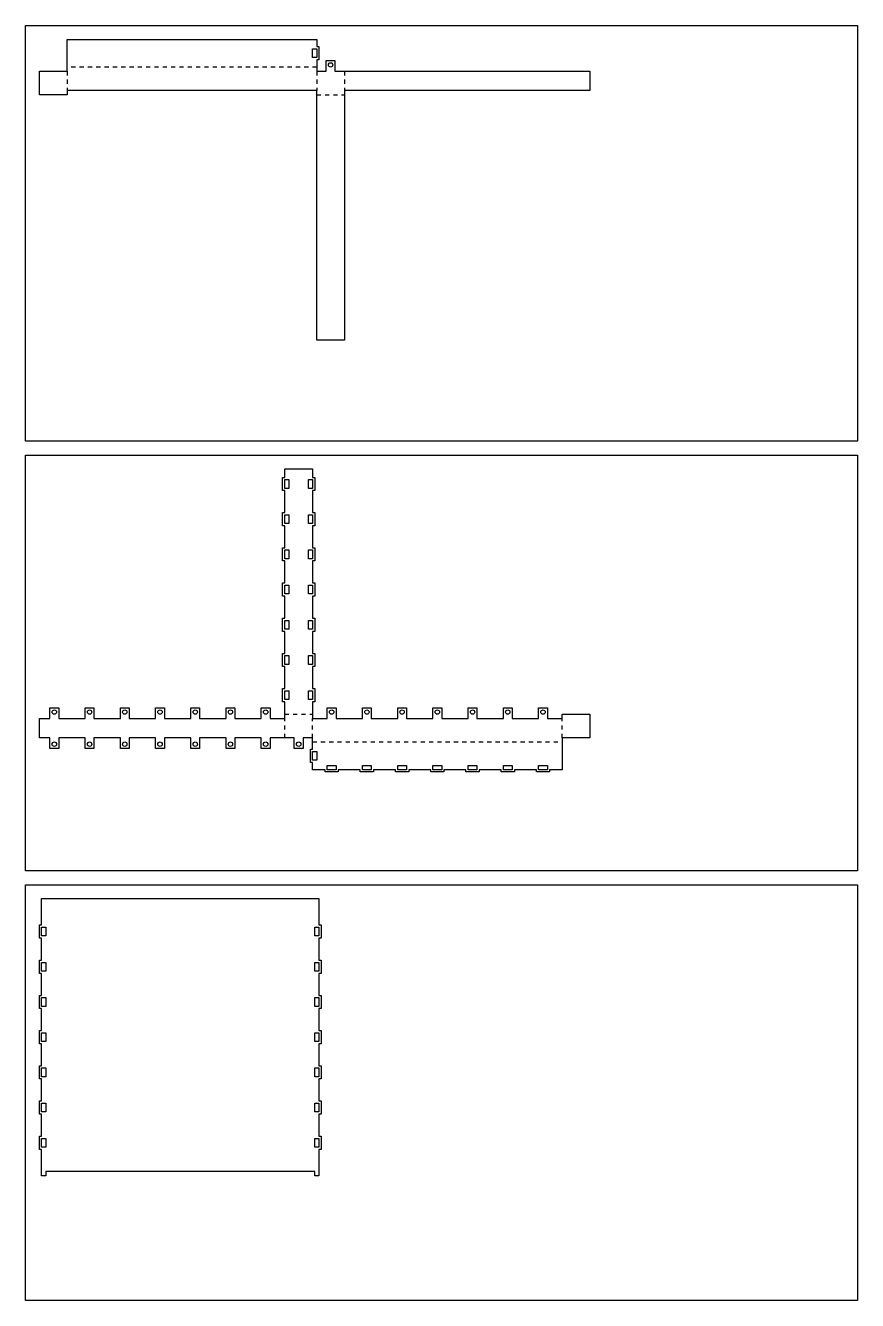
# Model space of a CAD drawing. Header units: metres. Extents: x 0 to 600, y -1550 to 300.
# Drawn here: x 0 to 600, y -1550 to -630 of the extents above; entities that cross this region are included whole.
import ezdxf

# ---------------------------------------------------------------- set-up
doc = ezdxf.new("R2010")
doc.units = ezdxf.units.M

msp = doc.modelspace()

# ---------------------------------------------------------------- linework, layer by layer
at = {"layer": '2'}
for p, q in [((11.5875, -1279.0375), (11.5875, -1260)), ((11.5875, -1260), (211.5875, -1260)), ((211.5875, -1260), (211.5875, -1279.0375)), ((10, -1288.5625), (10, -1279.0375)), ((10, -1279.0375), (11.5875, -1279.0375)), ((11.5875, -1286.975), (11.5875, -1280.625)), ((11.5875, -1280.625), (14.5875, -1280.625)), ((14.5875, -1286.975), (11.5875, -1286.975)), ((14.5875, -1280.625), (14.5875, -1286.975)), ((208.5875, -1286.975), (208.5875, -1280.625)), ((208.5875, -1280.625), (211.5875, -1280.625)), ((211.5875, -1286.975), (208.5875, -1286.975)), ((211.5875, -1279.0375), (213.175, -1279.0375)), ((211.5875, -1280.625), (211.5875, -1286.975)), ((213.175, -1279.0375), (213.175, -1288.5625)), ((11.5875, -1288.5625), (10, -1288.5625)), ((11.5875, -1304.4375), (11.5875, -1288.5625)), ((211.5875, -1288.5625), (211.5875, -1304.4375)), ((213.175, -1288.5625), (211.5875, -1288.5625)), ((10, -1313.9625), (10, -1304.4375)), ((10, -1304.4375), (11.5875, -1304.4375)), ((11.5875, -1312.375), (11.5875, -1306.025)), ((11.5875, -1306.025), (14.5875, -1306.025)), ((14.5875, -1306.025), (14.5875, -1312.375)), ((208.5875, -1312.375), (208.5875, -1306.025)), ((208.5875, -1306.025), (211.5875, -1306.025)), ((211.5875, -1304.4375), (213.175, -1304.4375)), ((211.5875, -1306.025), (211.5875, -1312.375)), ((213.175, -1304.4375), (213.175, -1313.9625)), ((11.5875, -1313.9625), (10, -1313.9625)), ((14.5875, -1312.375), (11.5875, -1312.375)), ((11.5875, -1329.8375), (11.5875, -1313.9625)), ((211.5875, -1312.375), (208.5875, -1312.375)), ((213.175, -1313.9625), (211.5875, -1313.9625)), ((211.5875, -1313.9625), (211.5875, -1329.8375)), ((10, -1339.3625), (10, -1329.8375)), ((10, -1329.8375), (11.5875, -1329.8375)), ((11.5875, -1337.775), (11.5875, -1331.425)), ((11.5875, -1331.425), (14.5875, -1331.425)), ((14.5875, -1331.425), (14.5875, -1337.775)), ((208.5875, -1337.775), (208.5875, -1331.425)), ((208.5875, -1331.425), (211.5875, -1331.425)), ((211.5875, -1329.8375), (213.175, -1329.8375)), ((211.5875, -1331.425), (211.5875, -1337.775)), ((213.175, -1329.8375), (213.175, -1339.3625)), ((11.5875, -1339.3625), (10, -1339.3625)), ((14.5875, -1337.775), (11.5875, -1337.775)), ((11.5875, -1355.2375), (11.5875, -1339.3625)), ((211.5875, -1337.775), (208.5875, -1337.775)), ((213.175, -1339.3625), (211.5875, -1339.3625)), ((211.5875, -1339.3625), (211.5875, -1355.2375)), ((10, -1364.7625), (10, -1355.2375)), ((10, -1355.2375), (11.5875, -1355.2375)), ((11.5875, -1363.175), (11.5875, -1356.825)), ((11.5875, -1356.825), (14.5875, -1356.825)), ((14.5875, -1356.825), (14.5875, -1363.175)), ((208.5875, -1363.175), (208.5875, -1356.825)), ((208.5875, -1356.825), (211.5875, -1356.825)), ((211.5875, -1355.2375), (213.175, -1355.2375)), ((211.5875, -1356.825), (211.5875, -1363.175)), ((213.175, -1355.2375), (213.175, -1364.7625)), ((11.5875, -1364.7625), (10, -1364.7625)), ((14.5875, -1363.175), (11.5875, -1363.175)), ((11.5875, -1380.6375), (11.5875, -1364.7625)), ((211.5875, -1363.175), (208.5875, -1363.175)), ((213.175, -1364.7625), (211.5875, -1364.7625)), ((211.5875, -1364.7625), (211.5875, -1380.6375)), ((10, -1390.1625), (10, -1380.6375)), ((10, -1380.6375), (11.5875, -1380.6375)), ((11.5875, -1388.575), (11.5875, -1382.225)), ((11.5875, -1382.225), (14.5875, -1382.225)), ((14.5875, -1388.575), (11.5875, -1388.575)), ((14.5875, -1382.225), (14.5875, -1388.575)), ((208.5875, -1388.575), (208.5875, -1382.225)), ((208.5875, -1382.225), (211.5875, -1382.225)), ((211.5875, -1388.575), (208.5875, -1388.575)), ((211.5875, -1380.6375), (213.175, -1380.6375)), ((211.5875, -1382.225), (211.5875, -1388.575)), ((213.175, -1380.6375), (213.175, -1390.1625)), ((11.5875, -1390.1625), (10, -1390.1625)), ((11.5875, -1406.0375), (11.5875, -1390.1625)), ((213.175, -1390.1625), (211.5875, -1390.1625)), ((211.5875, -1390.1625), (211.5875, -1406.0375)), ((10, -1415.5625), (10, -1406.0375)), ((10, -1406.0375), (11.5875, -1406.0375)), ((211.5875, -1406.0375), (213.175, -1406.0375)), ((213.175, -1406.0375), (213.175, -1415.5625)), ((11.5875, -1415.5625), (10, -1415.5625)), ((11.5875, -1413.975), (11.5875, -1407.625)), ((11.5875, -1407.625), (14.5875, -1407.625)), ((14.5875, -1413.975), (11.5875, -1413.975)), ((11.5875, -1431.4375), (11.5875, -1415.5625)), ((14.5875, -1407.625), (14.5875, -1413.975)), ((208.5875, -1413.975), (208.5875, -1407.625)), ((208.5875, -1407.625), (211.5875, -1407.625)), ((211.5875, -1413.975), (208.5875, -1413.975)), ((211.5875, -1407.625), (211.5875, -1413.975)), ((213.175, -1415.5625), (211.5875, -1415.5625)), ((211.5875, -1415.5625), (211.5875, -1431.4375)), ((10, -1440.9625), (10, -1431.4375)), ((10, -1431.4375), (11.5875, -1431.4375)), ((11.5875, -1439.375), (11.5875, -1433.025)), ((11.5875, -1433.025), (14.5875, -1433.025)), ((14.5875, -1433.025), (14.5875, -1439.375)), ((208.5875, -1439.375), (208.5875, -1433.025)), ((208.5875, -1433.025), (211.5875, -1433.025)), ((211.5875, -1431.4375), (213.175, -1431.4375)), ((211.5875, -1433.025), (211.5875, -1439.375)), ((213.175, -1431.4375), (213.175, -1440.9625)), ((11.5875, -1440.9625), (10, -1440.9625)), ((14.5875, -1439.375), (11.5875, -1439.375)), ((11.5875, -1460), (11.5875, -1440.9625)), ((211.5875, -1439.375), (208.5875, -1439.375)), ((213.175, -1440.9625), (211.5875, -1440.9625)), ((211.5875, -1440.9625), (211.5875, -1460)), ((14.5875, -1460), (11.5875, -1460)), ((208.5875, -1457), (14.5875, -1457)), ((14.5875, -1457), (14.5875, -1460)), ((208.5875, -1460), (208.5875, -1457)), ((211.5875, -1460), (208.5875, -1460))]:
    msp.add_line(p, q, dxfattribs=at)
at = {"layer": '5'}
for p, q in [((30, -663), (30, -640)), ((30, -640), (210, -640)), ((210, -640), (210, -645.2375)), ((207, -653.175), (207, -646.825)), ((207, -646.825), (210, -646.825)), ((210, -653.175), (207, -653.175)), ((210, -645.2375), (211.5875, -645.2375)), ((210, -646.825), (210, -653.175)), ((211.5875, -645.2375), (211.5875, -654.7625)), ((211.5875, -654.7625), (210, -654.7625)), ((210, -654.7625), (210, -663)), ((216.825, -663), (216.825, -655.2375)), ((216.825, -655.2375), (223.175, -655.2375)), ((218.4125, -658.4125), (218.533341, -657.80499)), ((218.533341, -659.02001), (218.4125, -658.4125)), ((218.533341, -657.80499), (218.877468, -657.289968)), ((218.877468, -659.535032), (218.533341, -659.02001)), ((218.877468, -657.289968), (219.39249, -656.945841)), ((219.39249, -659.879159), (218.877468, -659.535032)), ((219.39249, -656.945841), (220, -656.825)), ((220, -660), (219.39249, -659.879159)), ((220, -656.825), (220.60751, -656.945841)), ((220.60751, -659.879159), (220, -660)), ((220.60751, -656.945841), (221.122532, -657.289968)), ((221.122532, -659.535032), (220.60751, -659.879159)), ((221.122532, -657.289968), (221.466659, -657.80499)), ((221.466659, -659.02001), (221.122532, -659.535032)), ((221.466659, -657.80499), (221.5875, -658.4125)), ((221.5875, -658.4125), (221.466659, -659.02001)), ((223.175, -655.2375), (223.175, -663)), ((10, -680), (10, -663)), ((10, -663), (30, -663)), ((210, -663), (216.825, -663)), ((223.175, -663), (407, -663)), ((407, -663), (407, -677)), ((30, -680), (10, -680)), ((210, -677), (30, -677)), ((30, -677), (30, -680)), ((210, -857), (210, -677)), ((407, -677), (230, -677)), ((230, -677), (230, -857)), ((230, -857), (210, -857))]:
    msp.add_line(p, q, dxfattribs=at)
at = {"layer": '6'}
for p, q in [((185.4125, -965.5625), (185.4125, -956.0375)), ((185.4125, -956.0375), (187, -956.0375)), ((187, -956.0375), (187, -950)), ((187, -950), (207, -950)), ((207, -950), (207, -956.0375)), ((207, -956.0375), (208.5875, -956.0375)), ((208.5875, -956.0375), (208.5875, -965.5625)), ((187, -965.5625), (185.4125, -965.5625)), ((187, -963.975), (187, -957.625)), ((187, -957.625), (190, -957.625)), ((190, -963.975), (187, -963.975)), ((187, -981.4375), (187, -965.5625)), ((190, -957.625), (190, -963.975)), ((204, -963.975), (204, -957.625)), ((204, -957.625), (207, -957.625)), ((207, -963.975), (204, -963.975)), ((207, -957.625), (207, -963.975)), ((208.5875, -965.5625), (207, -965.5625)), ((207, -965.5625), (207, -981.4375)), ((185.4125, -990.9625), (185.4125, -981.4375)), ((185.4125, -981.4375), (187, -981.4375)), ((187, -989.375), (187, -983.025)), ((187, -983.025), (190, -983.025)), ((190, -983.025), (190, -989.375)), ((204, -989.375), (204, -983.025)), ((204, -983.025), (207, -983.025)), ((207, -981.4375), (208.5875, -981.4375)), ((207, -983.025), (207, -989.375)), ((208.5875, -981.4375), (208.5875, -990.9625)), ((187, -990.9625), (185.4125, -990.9625)), ((190, -989.375), (187, -989.375)), ((187, -1006.8375), (187, -990.9625)), ((207, -989.375), (204, -989.375)), ((208.5875, -990.9625), (207, -990.9625)), ((207, -990.9625), (207, -1006.8375)), ((185.4125, -1016.3625), (185.4125, -1006.8375)), ((185.4125, -1006.8375), (187, -1006.8375)), ((187, -1014.775), (187, -1008.425)), ((187, -1008.425), (190, -1008.425)), ((190, -1008.425), (190, -1014.775)), ((204, -1014.775), (204, -1008.425)), ((204, -1008.425), (207, -1008.425)), ((207, -1006.8375), (208.5875, -1006.8375)), ((207, -1008.425), (207, -1014.775)), ((208.5875, -1006.8375), (208.5875, -1016.3625)), ((187, -1016.3625), (185.4125, -1016.3625)), ((190, -1014.775), (187, -1014.775)), ((187, -1032.2375), (187, -1016.3625)), ((207, -1014.775), (204, -1014.775)), ((208.5875, -1016.3625), (207, -1016.3625)), ((207, -1016.3625), (207, -1032.2375)), ((185.4125, -1041.7625), (185.4125, -1032.2375)), ((185.4125, -1032.2375), (187, -1032.2375)), ((187, -1040.175), (187, -1033.825)), ((187, -1033.825), (190, -1033.825)), ((190, -1033.825), (190, -1040.175)), ((204, -1040.175), (204, -1033.825)), ((204, -1033.825), (207, -1033.825)), ((207, -1032.2375), (208.5875, -1032.2375)), ((207, -1033.825), (207, -1040.175)), ((208.5875, -1032.2375), (208.5875, -1041.7625)), ((187, -1041.7625), (185.4125, -1041.7625)), ((190, -1040.175), (187, -1040.175)), ((187, -1057.6375), (187, -1041.7625)), ((207, -1040.175), (204, -1040.175)), ((208.5875, -1041.7625), (207, -1041.7625)), ((207, -1041.7625), (207, -1057.6375)), ((185.4125, -1067.1625), (185.4125, -1057.6375)), ((185.4125, -1057.6375), (187, -1057.6375)), ((207, -1057.6375), (208.5875, -1057.6375)), ((208.5875, -1057.6375), (208.5875, -1067.1625)), ((187, -1067.1625), (185.4125, -1067.1625)), ((187, -1065.575), (187, -1059.225)), ((187, -1059.225), (190, -1059.225)), ((190, -1065.575), (187, -1065.575)), ((187, -1083.0375), (187, -1067.1625)), ((190, -1059.225), (190, -1065.575)), ((204, -1065.575), (204, -1059.225)), ((204, -1059.225), (207, -1059.225)), ((207, -1065.575), (204, -1065.575)), ((207, -1059.225), (207, -1065.575)), ((208.5875, -1067.1625), (207, -1067.1625)), ((207, -1067.1625), (207, -1083.0375)), ((185.4125, -1092.5625), (185.4125, -1083.0375)), ((185.4125, -1083.0375), (187, -1083.0375)), ((187, -1090.975), (187, -1084.625)), ((187, -1084.625), (190, -1084.625)), ((190, -1084.625), (190, -1090.975)), ((204, -1090.975), (204, -1084.625)), ((204, -1084.625), (207, -1084.625)), ((207, -1083.0375), (208.5875, -1083.0375)), ((207, -1084.625), (207, -1090.975)), ((208.5875, -1083.0375), (208.5875, -1092.5625)), ((187, -1092.5625), (185.4125, -1092.5625)), ((190, -1090.975), (187, -1090.975)), ((187, -1108.4375), (187, -1092.5625)), ((207, -1090.975), (204, -1090.975)), ((208.5875, -1092.5625), (207, -1092.5625)), ((207, -1092.5625), (207, -1108.4375)), ((185.4125, -1117.9625), (185.4125, -1108.4375)), ((185.4125, -1108.4375), (187, -1108.4375)), ((187, -1116.375), (187, -1110.025)), ((187, -1110.025), (190, -1110.025)), ((190, -1110.025), (190, -1116.375)), ((204, -1116.375), (204, -1110.025)), ((204, -1110.025), (207, -1110.025)), ((207, -1108.4375), (208.5875, -1108.4375)), ((207, -1110.025), (207, -1116.375)), ((208.5875, -1108.4375), (208.5875, -1117.9625)), ((17.625, -1130), (17.625, -1122.2375)), ((17.625, -1122.2375), (23.975, -1122.2375)), ((23.975, -1122.2375), (23.975, -1130)), ((43.025, -1130), (43.025, -1122.2375)), ((43.025, -1122.2375), (49.375, -1122.2375)), ((49.375, -1122.2375), (49.375, -1130)), ((68.425, -1130), (68.425, -1122.2375)), ((68.425, -1122.2375), (74.775, -1122.2375)), ((74.775, -1122.2375), (74.775, -1130)), ((93.825, -1130), (93.825, -1122.2375)), ((93.825, -1122.2375), (100.175, -1122.2375)), ((100.175, -1122.2375), (100.175, -1130)), ((119.225, -1130), (119.225, -1122.2375)), ((119.225, -1122.2375), (125.575, -1122.2375)), ((125.575, -1122.2375), (125.575, -1130)), ((144.625, -1130), (144.625, -1122.2375)), ((144.625, -1122.2375), (150.975, -1122.2375)), ((150.975, -1122.2375), (150.975, -1130)), ((170.025, -1130), (170.025, -1122.2375)), ((170.025, -1122.2375), (176.375, -1122.2375)), ((176.375, -1122.2375), (176.375, -1130)), ((187, -1117.9625), (185.4125, -1117.9625)), ((190, -1116.375), (187, -1116.375)), ((187, -1130), (187, -1117.9625)), ((207, -1116.375), (204, -1116.375)), ((208.5875, -1117.9625), (207, -1117.9625)), ((207, -1117.9625), (207, -1130)), ((217.625, -1130), (217.625, -1122.2375)), ((217.625, -1122.2375), (223.975, -1122.2375)), ((223.975, -1122.2375), (223.975, -1130)), ((243.025, -1130), (243.025, -1122.2375)), ((243.025, -1122.2375), (249.375, -1122.2375)), ((249.375, -1122.2375), (249.375, -1130)), ((268.425, -1130), (268.425, -1122.2375)), ((268.425, -1122.2375), (274.775, -1122.2375)), ((274.775, -1122.2375), (274.775, -1130)), ((293.825, -1130), (293.825, -1122.2375)), ((293.825, -1122.2375), (300.175, -1122.2375)), ((300.175, -1122.2375), (300.175, -1130)), ((319.225, -1130), (319.225, -1122.2375)), ((319.225, -1122.2375), (325.575, -1122.2375)), ((325.575, -1122.2375), (325.575, -1130)), ((344.625, -1130), (344.625, -1122.2375)), ((344.625, -1122.2375), (350.975, -1122.2375)), ((350.975, -1122.2375), (350.975, -1130)), ((370.025, -1130), (370.025, -1122.2375)), ((370.025, -1122.2375), (376.375, -1122.2375)), ((376.375, -1122.2375), (376.375, -1130)), ((10, -1144), (10, -1130)), ((10, -1130), (17.625, -1130)), ((19.2125, -1125.4125), (19.333341, -1124.80499)), ((19.333341, -1126.02001), (19.2125, -1125.4125)), ((19.333341, -1124.80499), (19.677468, -1124.289968)), ((19.677468, -1126.535032), (19.333341, -1126.02001)), ((19.677468, -1124.289968), (20.19249, -1123.945841)), ((20.19249, -1126.879159), (19.677468, -1126.535032)), ((20.19249, -1123.945841), (20.8, -1123.825)), ((20.8, -1127), (20.19249, -1126.879159)), ((20.8, -1123.825), (21.40751, -1123.945841)), ((21.40751, -1126.879159), (20.8, -1127)), ((21.40751, -1123.945841), (21.922532, -1124.289968)), ((21.922532, -1126.535032), (21.40751, -1126.879159)), ((21.922532, -1124.289968), (22.266659, -1124.80499)), ((22.266659, -1126.02001), (21.922532, -1126.535032)), ((22.266659, -1124.80499), (22.3875, -1125.4125)), ((22.3875, -1125.4125), (22.266659, -1126.02001)), ((23.975, -1130), (43.025, -1130)), ((44.6125, -1125.4125), (44.733341, -1124.80499)), ((44.733341, -1126.02001), (44.6125, -1125.4125)), ((44.733341, -1124.80499), (45.077468, -1124.289968)), ((45.077468, -1126.535032), (44.733341, -1126.02001)), ((45.077468, -1124.289968), (45.59249, -1123.945841)), ((45.59249, -1126.879159), (45.077468, -1126.535032)), ((45.59249, -1123.945841), (46.2, -1123.825)), ((46.2, -1127), (45.59249, -1126.879159)), ((46.2, -1123.825), (46.80751, -1123.945841)), ((46.80751, -1126.879159), (46.2, -1127)), ((46.80751, -1123.945841), (47.322532, -1124.289968)), ((47.322532, -1126.535032), (46.80751, -1126.879159)), ((47.322532, -1124.289968), (47.666659, -1124.80499)), ((47.666659, -1126.02001), (47.322532, -1126.535032)), ((47.666659, -1124.80499), (47.7875, -1125.4125)), ((47.7875, -1125.4125), (47.666659, -1126.02001)), ((49.375, -1130), (68.425, -1130)), ((70.0125, -1125.4125), (70.133341, -1124.80499)), ((70.133341, -1126.02001), (70.0125, -1125.4125)), ((70.133341, -1124.80499), (70.477468, -1124.289968)), ((70.477468, -1126.535032), (70.133341, -1126.02001)), ((70.477468, -1124.289968), (70.99249, -1123.945841)), ((70.99249, -1126.879159), (70.477468, -1126.535032)), ((70.99249, -1123.945841), (71.6, -1123.825)), ((71.6, -1127), (70.99249, -1126.879159)), ((71.6, -1123.825), (72.20751, -1123.945841)), ((72.20751, -1126.879159), (71.6, -1127)), ((72.20751, -1123.945841), (72.722532, -1124.289968)), ((72.722532, -1126.535032), (72.20751, -1126.879159)), ((72.722532, -1124.289968), (73.066659, -1124.80499)), ((73.066659, -1126.02001), (72.722532, -1126.535032)), ((73.066659, -1124.80499), (73.1875, -1125.4125)), ((73.1875, -1125.4125), (73.066659, -1126.02001)), ((74.775, -1130), (93.825, -1130)), ((95.4125, -1125.4125), (95.533341, -1124.80499)), ((95.533341, -1126.02001), (95.4125, -1125.4125)), ((95.533341, -1124.80499), (95.877468, -1124.289968)), ((95.877468, -1126.535032), (95.533341, -1126.02001)), ((95.877468, -1124.289968), (96.39249, -1123.945841)), ((96.39249, -1126.879159), (95.877468, -1126.535032)), ((96.39249, -1123.945841), (97, -1123.825)), ((97, -1127), (96.39249, -1126.879159)), ((97, -1123.825), (97.60751, -1123.945841)), ((97.60751, -1126.879159), (97, -1127)), ((97.60751, -1123.945841), (98.122532, -1124.289968)), ((98.122532, -1126.535032), (97.60751, -1126.879159)), ((98.122532, -1124.289968), (98.466659, -1124.80499)), ((98.466659, -1126.02001), (98.122532, -1126.535032)), ((98.466659, -1124.80499), (98.5875, -1125.4125)), ((98.5875, -1125.4125), (98.466659, -1126.02001)), ((100.175, -1130), (119.225, -1130)), ((120.8125, -1125.4125), (120.933341, -1124.80499)), ((120.933341, -1126.02001), (120.8125, -1125.4125)), ((120.933341, -1124.80499), (121.277468, -1124.289968)), ((121.277468, -1126.535032), (120.933341, -1126.02001)), ((121.277468, -1124.289968), (121.79249, -1123.945841)), ((121.79249, -1126.879159), (121.277468, -1126.535032)), ((121.79249, -1123.945841), (122.4, -1123.825)), ((122.4, -1127), (121.79249, -1126.879159)), ((122.4, -1123.825), (123.00751, -1123.945841)), ((123.00751, -1126.879159), (122.4, -1127)), ((123.00751, -1123.945841), (123.522532, -1124.289968)), ((123.522532, -1126.535032), (123.00751, -1126.879159)), ((123.522532, -1124.289968), (123.866659, -1124.80499)), ((123.866659, -1126.02001), (123.522532, -1126.535032)), ((123.866659, -1124.80499), (123.9875, -1125.4125)), ((123.9875, -1125.4125), (123.866659, -1126.02001)), ((125.575, -1130), (144.625, -1130)), ((146.2125, -1125.4125), (146.333341, -1124.80499)), ((146.333341, -1126.02001), (146.2125, -1125.4125)), ((146.333341, -1124.80499), (146.677468, -1124.289968)), ((146.677468, -1126.535032), (146.333341, -1126.02001)), ((146.677468, -1124.289968), (147.19249, -1123.945841)), ((147.19249, -1126.879159), (146.677468, -1126.535032)), ((147.19249, -1123.945841), (147.8, -1123.825)), ((147.8, -1127), (147.19249, -1126.879159)), ((147.8, -1123.825), (148.40751, -1123.945841)), ((148.40751, -1126.879159), (147.8, -1127)), ((148.40751, -1123.945841), (148.922532, -1124.289968)), ((148.922532, -1126.535032), (148.40751, -1126.879159)), ((148.922532, -1124.289968), (149.266659, -1124.80499)), ((149.266659, -1126.02001), (148.922532, -1126.535032)), ((149.266659, -1124.80499), (149.3875, -1125.4125)), ((149.3875, -1125.4125), (149.266659, -1126.02001)), ((150.975, -1130), (170.025, -1130)), ((171.6125, -1125.4125), (171.733341, -1124.80499)), ((171.733341, -1126.02001), (171.6125, -1125.4125)), ((171.733341, -1124.80499), (172.077468, -1124.289968)), ((172.077468, -1126.535032), (171.733341, -1126.02001)), ((172.077468, -1124.289968), (172.59249, -1123.945841)), ((172.59249, -1126.879159), (172.077468, -1126.535032)), ((172.59249, -1123.945841), (173.2, -1123.825)), ((173.2, -1127), (172.59249, -1126.879159)), ((173.2, -1123.825), (173.80751, -1123.945841)), ((173.80751, -1126.879159), (173.2, -1127)), ((173.80751, -1123.945841), (174.322532, -1124.289968)), ((174.322532, -1126.535032), (173.80751, -1126.879159)), ((174.322532, -1124.289968), (174.666659, -1124.80499)), ((174.666659, -1126.02001), (174.322532, -1126.535032)), ((174.666659, -1124.80499), (174.7875, -1125.4125)), ((174.7875, -1125.4125), (174.666659, -1126.02001)), ((176.375, -1130), (187, -1130)), ((207, -1130), (217.625, -1130)), ((219.2125, -1125.4125), (219.333341, -1124.80499)), ((219.333341, -1126.02001), (219.2125, -1125.4125)), ((219.333341, -1124.80499), (219.677468, -1124.289968)), ((219.677468, -1126.535032), (219.333341, -1126.02001)), ((219.677468, -1124.289968), (220.19249, -1123.945841)), ((220.19249, -1126.879159), (219.677468, -1126.535032)), ((220.19249, -1123.945841), (220.8, -1123.825)), ((220.8, -1127), (220.19249, -1126.879159)), ((220.8, -1123.825), (221.40751, -1123.945841)), ((221.40751, -1126.879159), (220.8, -1127)), ((221.40751, -1123.945841), (221.922532, -1124.289968)), ((221.922532, -1126.535032), (221.40751, -1126.879159)), ((221.922532, -1124.289968), (222.266659, -1124.80499)), ((222.266659, -1126.02001), (221.922532, -1126.535032)), ((222.266659, -1124.80499), (222.3875, -1125.4125)), ((222.3875, -1125.4125), (222.266659, -1126.02001)), ((223.975, -1130), (243.025, -1130)), ((244.6125, -1125.4125), (244.733341, -1124.80499)), ((244.733341, -1126.02001), (244.6125, -1125.4125)), ((244.733341, -1124.80499), (245.077468, -1124.289968)), ((245.077468, -1126.535032), (244.733341, -1126.02001)), ((245.077468, -1124.289968), (245.59249, -1123.945841)), ((245.59249, -1126.879159), (245.077468, -1126.535032)), ((245.59249, -1123.945841), (246.2, -1123.825)), ((246.2, -1127), (245.59249, -1126.879159)), ((246.2, -1123.825), (246.80751, -1123.945841)), ((246.80751, -1126.879159), (246.2, -1127)), ((246.80751, -1123.945841), (247.322532, -1124.289968)), ((247.322532, -1126.535032), (246.80751, -1126.879159)), ((247.322532, -1124.289968), (247.666659, -1124.80499)), ((247.666659, -1126.02001), (247.322532, -1126.535032)), ((247.666659, -1124.80499), (247.7875, -1125.4125)), ((247.7875, -1125.4125), (247.666659, -1126.02001)), ((249.375, -1130), (268.425, -1130)), ((270.0125, -1125.4125), (270.133341, -1124.80499)), ((270.133341, -1126.02001), (270.0125, -1125.4125)), ((270.133341, -1124.80499), (270.477468, -1124.289968)), ((270.477468, -1126.535032), (270.133341, -1126.02001)), ((270.477468, -1124.289968), (270.99249, -1123.945841)), ((270.99249, -1126.879159), (270.477468, -1126.535032)), ((270.99249, -1123.945841), (271.6, -1123.825)), ((271.6, -1127), (270.99249, -1126.879159)), ((271.6, -1123.825), (272.20751, -1123.945841)), ((272.20751, -1126.879159), (271.6, -1127)), ((272.20751, -1123.945841), (272.722532, -1124.289968)), ((272.722532, -1126.535032), (272.20751, -1126.879159)), ((272.722532, -1124.289968), (273.066659, -1124.80499)), ((273.066659, -1126.02001), (272.722532, -1126.535032)), ((273.066659, -1124.80499), (273.1875, -1125.4125)), ((273.1875, -1125.4125), (273.066659, -1126.02001)), ((274.775, -1130), (293.825, -1130)), ((295.4125, -1125.4125), (295.533341, -1124.80499)), ((295.533341, -1126.02001), (295.4125, -1125.4125)), ((295.533341, -1124.80499), (295.877468, -1124.289968)), ((295.877468, -1126.535032), (295.533341, -1126.02001)), ((295.877468, -1124.289968), (296.39249, -1123.945841)), ((296.39249, -1126.879159), (295.877468, -1126.535032)), ((296.39249, -1123.945841), (297, -1123.825)), ((297, -1127), (296.39249, -1126.879159)), ((297, -1123.825), (297.60751, -1123.945841)), ((297.60751, -1126.879159), (297, -1127)), ((297.60751, -1123.945841), (298.122532, -1124.289968)), ((298.122532, -1126.535032), (297.60751, -1126.879159)), ((298.122532, -1124.289968), (298.466659, -1124.80499)), ((298.466659, -1126.02001), (298.122532, -1126.535032)), ((298.466659, -1124.80499), (298.5875, -1125.4125)), ((298.5875, -1125.4125), (298.466659, -1126.02001)), ((300.175, -1130), (319.225, -1130)), ((320.8125, -1125.4125), (320.933341, -1124.80499)), ((320.933341, -1126.02001), (320.8125, -1125.4125)), ((320.933341, -1124.80499), (321.277468, -1124.289968)), ((321.277468, -1126.535032), (320.933341, -1126.02001)), ((321.277468, -1124.289968), (321.79249, -1123.945841)), ((321.79249, -1126.879159), (321.277468, -1126.535032)), ((321.79249, -1123.945841), (322.4, -1123.825)), ((322.4, -1127), (321.79249, -1126.879159)), ((322.4, -1123.825), (323.00751, -1123.945841)), ((323.00751, -1126.879159), (322.4, -1127)), ((323.00751, -1123.945841), (323.522532, -1124.289968)), ((323.522532, -1126.535032), (323.00751, -1126.879159)), ((323.522532, -1124.289968), (323.866659, -1124.80499)), ((323.866659, -1126.02001), (323.522532, -1126.535032)), ((323.866659, -1124.80499), (323.9875, -1125.4125)), ((323.9875, -1125.4125), (323.866659, -1126.02001)), ((325.575, -1130), (344.625, -1130)), ((346.2125, -1125.4125), (346.333341, -1124.80499)), ((346.333341, -1126.02001), (346.2125, -1125.4125)), ((346.333341, -1124.80499), (346.677468, -1124.289968)), ((346.677468, -1126.535032), (346.333341, -1126.02001)), ((346.677468, -1124.289968), (347.19249, -1123.945841)), ((347.19249, -1126.879159), (346.677468, -1126.535032)), ((347.19249, -1123.945841), (347.8, -1123.825)), ((347.8, -1127), (347.19249, -1126.879159)), ((347.8, -1123.825), (348.40751, -1123.945841)), ((348.40751, -1126.879159), (347.8, -1127)), ((348.40751, -1123.945841), (348.922532, -1124.289968)), ((348.922532, -1126.535032), (348.40751, -1126.879159)), ((348.922532, -1124.289968), (349.266659, -1124.80499)), ((349.266659, -1126.02001), (348.922532, -1126.535032)), ((349.266659, -1124.80499), (349.3875, -1125.4125)), ((349.3875, -1125.4125), (349.266659, -1126.02001)), ((350.975, -1130), (370.025, -1130)), ((371.6125, -1125.4125), (371.733341, -1124.80499)), ((371.733341, -1126.02001), (371.6125, -1125.4125)), ((371.733341, -1124.80499), (372.077468, -1124.289968)), ((372.077468, -1126.535032), (371.733341, -1126.02001)), ((372.077468, -1124.289968), (372.59249, -1123.945841)), ((372.59249, -1126.879159), (372.077468, -1126.535032)), ((372.59249, -1123.945841), (373.2, -1123.825)), ((373.2, -1127), (372.59249, -1126.879159)), ((373.2, -1123.825), (373.80751, -1123.945841)), ((373.80751, -1126.879159), (373.2, -1127)), ((373.80751, -1123.945841), (374.322532, -1124.289968)), ((374.322532, -1126.535032), (373.80751, -1126.879159)), ((374.322532, -1124.289968), (374.666659, -1124.80499)), ((374.666659, -1126.02001), (374.322532, -1126.535032)), ((374.666659, -1124.80499), (374.7875, -1125.4125)), ((374.7875, -1125.4125), (374.666659, -1126.02001)), ((376.375, -1130), (387, -1130)), ((387, -1130), (387, -1127)), ((387, -1127), (407, -1127)), ((407, -1127), (407, -1144)), ((17.625, -1144), (10, -1144)), ((17.625, -1151.7625), (17.625, -1144)), ((19.2125, -1148.5875), (19.333341, -1147.97999)), ((19.333341, -1149.19501), (19.2125, -1148.5875)), ((19.333341, -1147.97999), (19.677468, -1147.464968)), ((19.677468, -1149.710032), (19.333341, -1149.19501)), ((19.677468, -1147.464968), (20.19249, -1147.120841)), ((20.19249, -1150.054159), (19.677468, -1149.710032)), ((20.19249, -1147.120841), (20.8, -1147)), ((20.8, -1147), (21.40751, -1147.120841)), ((21.40751, -1147.120841), (21.922532, -1147.464968)), ((21.922532, -1149.710032), (21.40751, -1150.054159)), ((21.922532, -1147.464968), (22.266659, -1147.97999)), ((22.266659, -1149.19501), (21.922532, -1149.710032)), ((22.266659, -1147.97999), (22.3875, -1148.5875)), ((22.3875, -1148.5875), (22.266659, -1149.19501)), ((43.025, -1144), (23.975, -1144)), ((23.975, -1144), (23.975, -1151.7625)), ((43.025, -1151.7625), (43.025, -1144)), ((44.6125, -1148.5875), (44.733341, -1147.97999)), ((44.733341, -1149.19501), (44.6125, -1148.5875)), ((44.733341, -1147.97999), (45.077468, -1147.464968)), ((45.077468, -1149.710032), (44.733341, -1149.19501)), ((45.077468, -1147.464968), (45.59249, -1147.120841)), ((45.59249, -1150.054159), (45.077468, -1149.710032)), ((45.59249, -1147.120841), (46.2, -1147)), ((46.2, -1147), (46.80751, -1147.120841)), ((46.80751, -1147.120841), (47.322532, -1147.464968)), ((47.322532, -1149.710032), (46.80751, -1150.054159)), ((47.322532, -1147.464968), (47.666659, -1147.97999)), ((47.666659, -1149.19501), (47.322532, -1149.710032)), ((47.666659, -1147.97999), (47.7875, -1148.5875)), ((47.7875, -1148.5875), (47.666659, -1149.19501)), ((68.425, -1144), (49.375, -1144)), ((49.375, -1144), (49.375, -1151.7625)), ((68.425, -1151.7625), (68.425, -1144)), ((70.0125, -1148.5875), (70.133341, -1147.97999)), ((70.133341, -1149.19501), (70.0125, -1148.5875)), ((70.133341, -1147.97999), (70.477468, -1147.464968)), ((70.477468, -1149.710032), (70.133341, -1149.19501)), ((70.477468, -1147.464968), (70.99249, -1147.120841)), ((70.99249, -1150.054159), (70.477468, -1149.710032)), ((70.99249, -1147.120841), (71.6, -1147)), ((71.6, -1147), (72.20751, -1147.120841)), ((72.20751, -1147.120841), (72.722532, -1147.464968)), ((72.722532, -1149.710032), (72.20751, -1150.054159)), ((72.722532, -1147.464968), (73.066659, -1147.97999)), ((73.066659, -1149.19501), (72.722532, -1149.710032)), ((73.066659, -1147.97999), (73.1875, -1148.5875)), ((73.1875, -1148.5875), (73.066659, -1149.19501)), ((93.825, -1144), (74.775, -1144)), ((74.775, -1144), (74.775, -1151.7625)), ((93.825, -1151.7625), (93.825, -1144)), ((95.4125, -1148.5875), (95.533341, -1147.97999)), ((95.533341, -1149.19501), (95.4125, -1148.5875)), ((95.533341, -1147.97999), (95.877468, -1147.464968)), ((95.877468, -1149.710032), (95.533341, -1149.19501)), ((95.877468, -1147.464968), (96.39249, -1147.120841)), ((96.39249, -1150.054159), (95.877468, -1149.710032)), ((96.39249, -1147.120841), (97, -1147)), ((97, -1147), (97.60751, -1147.120841)), ((97.60751, -1147.120841), (98.122532, -1147.464968)), ((98.122532, -1149.710032), (97.60751, -1150.054159)), ((98.122532, -1147.464968), (98.466659, -1147.97999)), ((98.466659, -1149.19501), (98.122532, -1149.710032)), ((98.466659, -1147.97999), (98.5875, -1148.5875)), ((98.5875, -1148.5875), (98.466659, -1149.19501)), ((119.225, -1144), (100.175, -1144)), ((100.175, -1144), (100.175, -1151.7625)), ((119.225, -1151.7625), (119.225, -1144)), ((120.8125, -1148.5875), (120.933341, -1147.97999)), ((120.933341, -1149.19501), (120.8125, -1148.5875)), ((120.933341, -1147.97999), (121.277468, -1147.464968)), ((121.277468, -1149.710032), (120.933341, -1149.19501)), ((121.277468, -1147.464968), (121.79249, -1147.120841)), ((121.79249, -1150.054159), (121.277468, -1149.710032)), ((121.79249, -1147.120841), (122.4, -1147)), ((122.4, -1147), (123.00751, -1147.120841)), ((123.00751, -1147.120841), (123.522532, -1147.464968)), ((123.522532, -1149.710032), (123.00751, -1150.054159)), ((123.522532, -1147.464968), (123.866659, -1147.97999)), ((123.866659, -1149.19501), (123.522532, -1149.710032)), ((123.866659, -1147.97999), (123.9875, -1148.5875)), ((123.9875, -1148.5875), (123.866659, -1149.19501)), ((144.625, -1144), (125.575, -1144)), ((125.575, -1144), (125.575, -1151.7625)), ((144.625, -1151.7625), (144.625, -1144)), ((146.2125, -1148.5875), (146.333341, -1147.97999)), ((146.333341, -1149.19501), (146.2125, -1148.5875)), ((146.333341, -1147.97999), (146.677468, -1147.464968)), ((146.677468, -1149.710032), (146.333341, -1149.19501)), ((146.677468, -1147.464968), (147.19249, -1147.120841)), ((147.19249, -1150.054159), (146.677468, -1149.710032)), ((147.19249, -1147.120841), (147.8, -1147)), ((147.8, -1147), (148.40751, -1147.120841)), ((148.40751, -1147.120841), (148.922532, -1147.464968)), ((148.922532, -1149.710032), (148.40751, -1150.054159)), ((148.922532, -1147.464968), (149.266659, -1147.97999)), ((149.266659, -1149.19501), (148.922532, -1149.710032)), ((149.266659, -1147.97999), (149.3875, -1148.5875)), ((149.3875, -1148.5875), (149.266659, -1149.19501)), ((170.025, -1144), (150.975, -1144)), ((150.975, -1144), (150.975, -1151.7625)), ((170.025, -1151.7625), (170.025, -1144)), ((171.6125, -1148.5875), (171.733341, -1147.97999)), ((171.733341, -1149.19501), (171.6125, -1148.5875)), ((171.733341, -1147.97999), (172.077468, -1147.464968)), ((172.077468, -1149.710032), (171.733341, -1149.19501)), ((172.077468, -1147.464968), (172.59249, -1147.120841)), ((172.59249, -1150.054159), (172.077468, -1149.710032)), ((172.59249, -1147.120841), (173.2, -1147)), ((173.2, -1147), (173.80751, -1147.120841)), ((173.80751, -1147.120841), (174.322532, -1147.464968)), ((174.322532, -1149.710032), (173.80751, -1150.054159)), ((174.322532, -1147.464968), (174.666659, -1147.97999)), ((174.666659, -1149.19501), (174.322532, -1149.710032)), ((174.666659, -1147.97999), (174.7875, -1148.5875)), ((174.7875, -1148.5875), (174.666659, -1149.19501)), ((193.825, -1144), (176.375, -1144)), ((176.375, -1144), (176.375, -1151.7625)), ((193.825, -1151.7625), (193.825, -1144)), ((195.4125, -1148.5875), (195.533341, -1147.97999)), ((195.533341, -1149.19501), (195.4125, -1148.5875)), ((195.533341, -1147.97999), (195.877468, -1147.464968)), ((195.877468, -1149.710032), (195.533341, -1149.19501)), ((195.877468, -1147.464968), (196.39249, -1147.120841)), ((196.39249, -1150.054159), (195.877468, -1149.710032)), ((196.39249, -1147.120841), (197, -1147)), ((197, -1147), (197.60751, -1147.120841)), ((197.60751, -1147.120841), (198.122532, -1147.464968)), ((198.122532, -1149.710032), (197.60751, -1150.054159)), ((198.122532, -1147.464968), (198.466659, -1147.97999)), ((198.466659, -1149.19501), (198.122532, -1149.710032)), ((198.466659, -1147.97999), (198.5875, -1148.5875)), ((198.5875, -1148.5875), (198.466659, -1149.19501)), ((207, -1144), (200.175, -1144)), ((200.175, -1144), (200.175, -1151.7625)), ((207, -1152.2375), (207, -1144)), ((407, -1144), (387, -1144)), ((387, -1144), (387, -1167)), ((23.975, -1151.7625), (17.625, -1151.7625)), ((20.8, -1150.175), (20.19249, -1150.054159)), ((21.40751, -1150.054159), (20.8, -1150.175)), ((49.375, -1151.7625), (43.025, -1151.7625)), ((46.2, -1150.175), (45.59249, -1150.054159)), ((46.80751, -1150.054159), (46.2, -1150.175)), ((74.775, -1151.7625), (68.425, -1151.7625)), ((71.6, -1150.175), (70.99249, -1150.054159)), ((72.20751, -1150.054159), (71.6, -1150.175)), ((100.175, -1151.7625), (93.825, -1151.7625)), ((97, -1150.175), (96.39249, -1150.054159)), ((97.60751, -1150.054159), (97, -1150.175)), ((125.575, -1151.7625), (119.225, -1151.7625)), ((122.4, -1150.175), (121.79249, -1150.054159)), ((123.00751, -1150.054159), (122.4, -1150.175)), ((150.975, -1151.7625), (144.625, -1151.7625)), ((147.8, -1150.175), (147.19249, -1150.054159)), ((148.40751, -1150.054159), (147.8, -1150.175)), ((176.375, -1151.7625), (170.025, -1151.7625)), ((173.2, -1150.175), (172.59249, -1150.054159)), ((173.80751, -1150.054159), (173.2, -1150.175)), ((200.175, -1151.7625), (193.825, -1151.7625)), ((197, -1150.175), (196.39249, -1150.054159)), ((197.60751, -1150.054159), (197, -1150.175)), ((205.4125, -1161.7625), (205.4125, -1152.2375)), ((205.4125, -1152.2375), (207, -1152.2375)), ((207, -1160.175), (207, -1153.825)), ((207, -1153.825), (210, -1153.825)), ((210, -1153.825), (210, -1160.175)), ((207, -1161.7625), (205.4125, -1161.7625)), ((210, -1160.175), (207, -1160.175)), ((207, -1167), (207, -1161.7625)), ((216.0375, -1167), (207, -1167)), ((216.0375, -1168.5875), (216.0375, -1167)), ((217.625, -1167), (217.625, -1164)), ((217.625, -1164), (223.975, -1164)), ((223.975, -1167), (217.625, -1167)), ((223.975, -1164), (223.975, -1167)), ((241.4375, -1167), (225.5625, -1167)), ((225.5625, -1167), (225.5625, -1168.5875)), ((241.4375, -1168.5875), (241.4375, -1167)), ((243.025, -1167), (243.025, -1164)), ((243.025, -1164), (249.375, -1164)), ((249.375, -1167), (243.025, -1167)), ((249.375, -1164), (249.375, -1167)), ((266.8375, -1167), (250.9625, -1167)), ((250.9625, -1167), (250.9625, -1168.5875)), ((266.8375, -1168.5875), (266.8375, -1167)), ((268.425, -1167), (268.425, -1164)), ((268.425, -1164), (274.775, -1164)), ((274.775, -1167), (268.425, -1167)), ((274.775, -1164), (274.775, -1167)), ((292.2375, -1167), (276.3625, -1167)), ((276.3625, -1167), (276.3625, -1168.5875)), ((292.2375, -1168.5875), (292.2375, -1167)), ((293.825, -1167), (293.825, -1164)), ((293.825, -1164), (300.175, -1164)), ((300.175, -1167), (293.825, -1167)), ((300.175, -1164), (300.175, -1167)), ((317.6375, -1167), (301.7625, -1167)), ((301.7625, -1167), (301.7625, -1168.5875)), ((317.6375, -1168.5875), (317.6375, -1167)), ((319.225, -1167), (319.225, -1164)), ((319.225, -1164), (325.575, -1164)), ((325.575, -1167), (319.225, -1167)), ((325.575, -1164), (325.575, -1167)), ((343.0375, -1167), (327.1625, -1167)), ((327.1625, -1167), (327.1625, -1168.5875)), ((343.0375, -1168.5875), (343.0375, -1167)), ((344.625, -1167), (344.625, -1164)), ((344.625, -1164), (350.975, -1164)), ((350.975, -1167), (344.625, -1167)), ((350.975, -1164), (350.975, -1167)), ((368.4375, -1167), (352.5625, -1167)), ((352.5625, -1167), (352.5625, -1168.5875)), ((368.4375, -1168.5875), (368.4375, -1167)), ((370.025, -1167), (370.025, -1164)), ((370.025, -1164), (376.375, -1164)), ((376.375, -1167), (370.025, -1167)), ((376.375, -1164), (376.375, -1167)), ((387, -1167), (377.9625, -1167)), ((377.9625, -1167), (377.9625, -1168.5875)), ((225.5625, -1168.5875), (216.0375, -1168.5875)), ((250.9625, -1168.5875), (241.4375, -1168.5875)), ((276.3625, -1168.5875), (266.8375, -1168.5875)), ((301.7625, -1168.5875), (292.2375, -1168.5875)), ((327.1625, -1168.5875), (317.6375, -1168.5875)), ((352.5625, -1168.5875), (343.0375, -1168.5875)), ((377.9625, -1168.5875), (368.4375, -1168.5875))]:
    msp.add_line(p, q, dxfattribs=at)
at = {"layer": 'fold-line'}
for p, q in [((36, -660), (33, -660)), ((42, -660), (39, -660)), ((48, -660), (45, -660)), ((54, -660), (51, -660)), ((60, -660), (57, -660)), ((66, -660), (63, -660)), ((72, -660), (69, -660)), ((78, -660), (75, -660)), ((84, -660), (81, -660)), ((90, -660), (87, -660)), ((96, -660), (93, -660)), ((102, -660), (99, -660)), ((108, -660), (105, -660)), ((114, -660), (111, -660)), ((120, -660), (117, -660)), ((126, -660), (123, -660)), ((132, -660), (129, -660)), ((138, -660), (135, -660)), ((144, -660), (141, -660)), ((150, -660), (147, -660)), ((156, -660), (153, -660)), ((162, -660), (159, -660)), ((168, -660), (165, -660)), ((174, -660), (171, -660)), ((180, -660), (177, -660)), ((186, -660), (183, -660)), ((192, -660), (189, -660)), ((198, -660), (195, -660)), ((204, -660), (201, -660)), ((210, -660), (207, -660)), ((30, -663), (30, -666)), ((30, -669), (30, -672)), ((210, -663), (210, -666)), ((210, -669), (210, -672)), ((230, -663), (230, -666)), ((230, -669), (230, -672)), ((30, -675), (30, -677)), ((210, -675), (210, -677)), ((210, -680), (213, -680)), ((216, -680), (219, -680)), ((222, -680), (225, -680)), ((228, -680), (230, -680)), ((230, -675), (230, -677)), ((187, -1127), (190, -1127)), ((187, -1132), (187, -1130)), ((193, -1127), (196, -1127)), ((199, -1127), (202, -1127)), ((205, -1127), (207, -1127)), ((207, -1132), (207, -1130)), ((387, -1132), (387, -1130)), ((187, -1138), (187, -1135)), ((207, -1138), (207, -1135)), ((387, -1138), (387, -1135)), ((187, -1144), (187, -1141)), ((207, -1144), (207, -1141)), ((207, -1147), (210, -1147)), ((213, -1147), (216, -1147)), ((219, -1147), (222, -1147)), ((225, -1147), (228, -1147)), ((231, -1147), (234, -1147)), ((237, -1147), (240, -1147)), ((243, -1147), (246, -1147)), ((249, -1147), (252, -1147)), ((255, -1147), (258, -1147)), ((261, -1147), (264, -1147)), ((267, -1147), (270, -1147)), ((273, -1147), (276, -1147)), ((279, -1147), (282, -1147)), ((285, -1147), (288, -1147)), ((291, -1147), (294, -1147)), ((297, -1147), (300, -1147)), ((303, -1147), (306, -1147)), ((309, -1147), (312, -1147)), ((315, -1147), (318, -1147)), ((321, -1147), (324, -1147)), ((327, -1147), (330, -1147)), ((333, -1147), (336, -1147)), ((339, -1147), (342, -1147)), ((345, -1147), (348, -1147)), ((351, -1147), (354, -1147)), ((357, -1147), (360, -1147)), ((363, -1147), (366, -1147)), ((369, -1147), (372, -1147)), ((375, -1147), (378, -1147)), ((381, -1147), (384, -1147)), ((387, -1144), (387, -1141))]:
    msp.add_line(p, q, dxfattribs=at)
at = {"layer": 'sheet_boundary_4'}
for p, q in [((0, -630), (600, -630)), ((0, -930), (0, -630)), ((600, -630), (600, -930)), ((600, -930), (0, -930))]:
    msp.add_line(p, q, dxfattribs=at)
at = {"layer": 'sheet_boundary_5'}
for p, q in [((0, -940), (600, -940)), ((0, -1240), (0, -940)), ((600, -940), (600, -1240)), ((600, -1240), (0, -1240))]:
    msp.add_line(p, q, dxfattribs=at)
at = {"layer": 'sheet_boundary_6'}
for p, q in [((0, -1250), (600, -1250)), ((0, -1550), (0, -1250)), ((600, -1250), (600, -1550)), ((600, -1550), (0, -1550))]:
    msp.add_line(p, q, dxfattribs=at)

doc.saveas('drawing.dxf')
